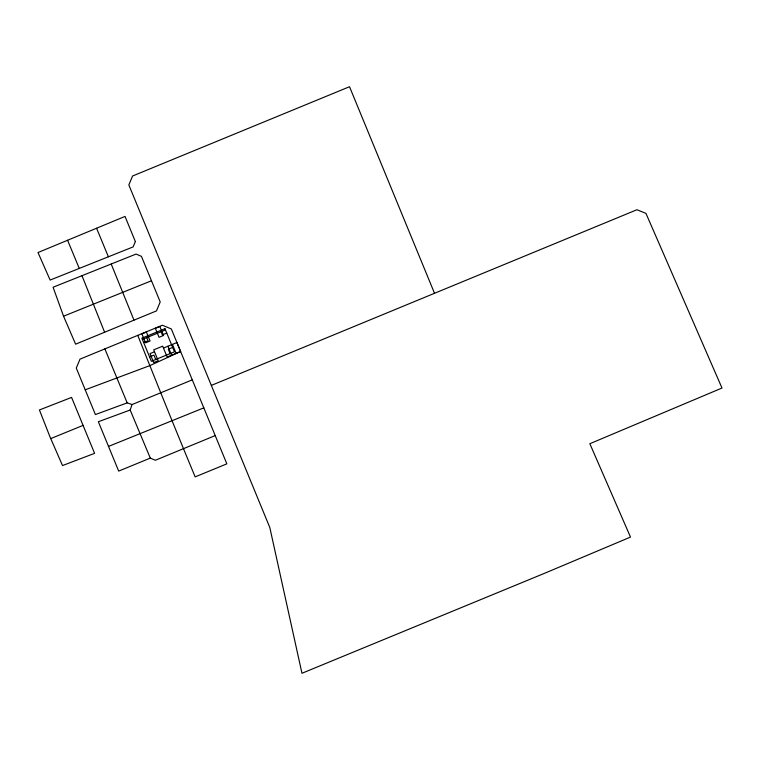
<?xml version="1.0" encoding="UTF-8"?>
<svg xmlns="http://www.w3.org/2000/svg" width="760" height="760" viewBox="0 0 760 760"><rect width="100%" height="100%" fill="white"/><g stroke="black" fill="none" stroke-linecap="round" stroke-linejoin="round"><path stroke-width="1.14" d="M215.213 435.584L155.382 460.256L150.299 458.099L130.169 410.001L132.069 404.538L192.289 379.867M163.466 348.07L176.918 342.541L180.605 351.51L150.157 365.493L85.224 389.813L76.285 368.068L80.009 359.128L162.383 325.233L171.342 328.976L226.85 463.847L195.159 476.881C175.598 429.865 156.598 382.651 137.769 335.35M211.327 385.415L636.956 209.732L645.952 213.38L722 388.027L589.846 443.716L630.496 537.082L544.436 573.344L301.967 673.274L269.809 527.516L128.849 184.946L132.572 176.006L349.524 86.725L434.435 293.075M133.988 320.15L75.611 344.175L63.545 316.207L53.086 287.233L136.078 254.068L141.436 256.338L160.208 301.938L156.484 310.897L133.988 320.15L111.197 264.014M142.376 339.416L165.461 329.925M143.668 342.57L148.038 340.774L146.746 337.62M166.763 333.079L162.393 334.875L161.091 331.721M154.498 351.756L150.014 353.609L153.7 362.577L158.184 360.734L153.719 349.856L162.688 346.17L167.152 357.038L180.605 351.51M149.577 356.924L153.938 355.129L155.743 359.508M172.662 347.434L168.292 349.229L170.097 353.609M150.299 458.099L118.683 471.095L98.353 421.733L130.169 410.02M50.739 438.596L83.078 425.381L94.591 453.349L62.52 465.566L50.122 437.18L39.416 409.963L71.573 397.413L83.078 425.381M203.803 407.873L108.519 446.405M151.496 280.753L63.545 316.207M132.069 404.538L127.177 402.866L95.409 414.561L85.224 389.813M67.573 240.255L79.268 268.423M96.577 228.237L108.385 256.785M127.177 402.866L104.87 348.887M172.434 344.385L176.12 353.352M167.95 346.227L171.636 355.195M81.966 275.69L104.623 332.234M135.365 241.575L133.114 246.915L50.141 280.06L38 252.538L125.03 216.419L135.365 241.575M146.386 332.025L141.901 333.877L145.588 342.845L150.071 341.002L146.386 332.025M159.838 326.496L155.353 328.339L159.039 337.307L163.523 335.464L159.838 326.496M164.958 328.7L141.873 338.19L151.373 361.304L174.468 351.813L164.958 328.7"/></g></svg>
